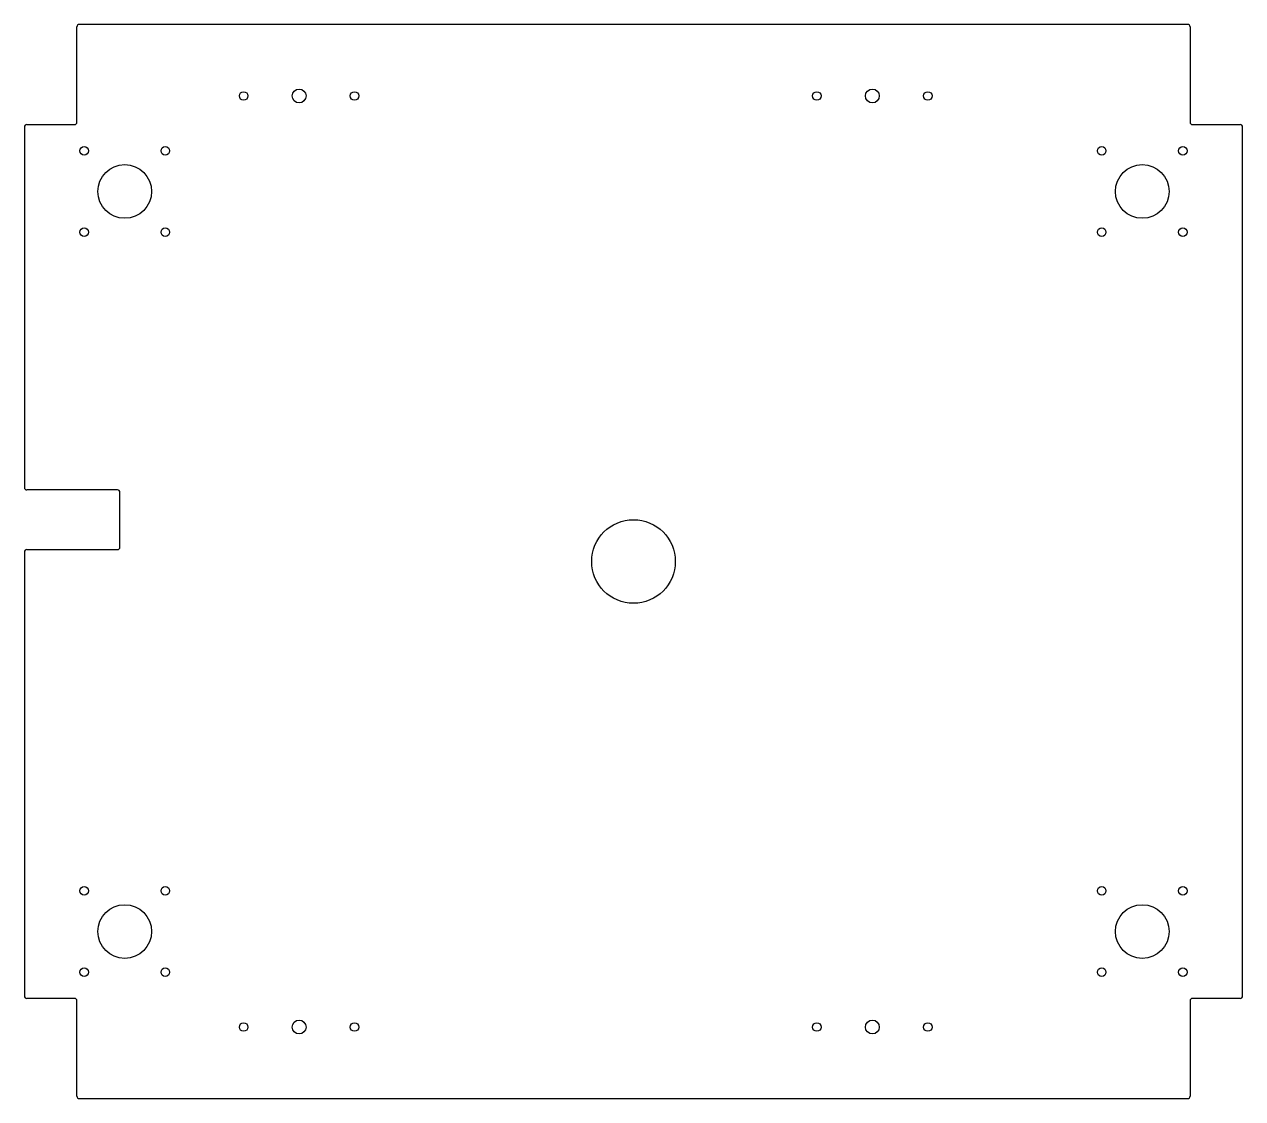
# Model space of a CAD drawing. Header units: millimetres. Extents: x -255 to 255, y -225 to 225.
import ezdxf

# ---------------------------------------------------------------- set-up
doc = ezdxf.new("R2010")
doc.units = ezdxf.units.MM

msp = doc.modelspace()

# ---------------------------------------------------------------- linework, layer by layer
at = {"color": 7, "linetype": 'Continuous', "lineweight": 25}
for p, q in [((232, 225), (-232, 225)), ((-233, 184), (-233, 224)), ((233, 224), (233, 184)), ((-255, 182), (-255, 31)), ((-254, 183), (-234, 183)), ((234, 183), (254, 183)), ((255, -182), (255, 182)), ((-216, 30), (-254, 30)), ((-215, 6), (-215, 29)), ((-255, 4), (-255, -182)), ((-254, 5), (-216, 5)), ((-234, -183), (-254, -183)), ((254, -183), (234, -183)), ((-233, -224), (-233, -184)), ((233, -184), (233, -224)), ((-232, -225), (232, -225))]:
    msp.add_line(p, q, dxfattribs=at)
for centre, radius in [((-163.2, 195), 1.8), ((-140, 195), 2.9), ((-116.8, 195), 1.8), ((76.8, 195), 1.8), ((100, 195), 2.9), ((123.2, 195), 1.8), ((-230, 172), 1.8), ((-196, 172), 1.8), ((196, 172), 1.8), ((230, 172), 1.8), ((-213, 155), 11.25), ((213, 155), 11.25), ((-230, 138), 1.8), ((-196, 138), 1.8), ((196, 138), 1.8), ((230, 138), 1.8), ((0, 0), 17.5), ((-230, -138), 1.8), ((-196, -138), 1.8), ((196, -138), 1.8), ((230, -138), 1.8), ((-213, -155), 11.25), ((213, -155), 11.25), ((-230, -172), 1.8), ((-196, -172), 1.8), ((196, -172), 1.8), ((230, -172), 1.8), ((-163.2, -195), 1.8), ((-140, -195), 2.9), ((-116.8, -195), 1.8), ((76.8, -195), 1.8), ((100, -195), 2.9), ((123.2, -195), 1.8)]:
    msp.add_circle(centre, radius, dxfattribs=at)
for centre, start, end in [((-232, 224), 90, 180), ((232, 224), 0, 90), ((-234, 184), 270, 0), ((234, 184), 180, 270), ((-254, 182), 90, 180), ((254, 182), 0, 90), ((-254, 31), 180, 270), ((-216, 29), 0, 90), ((-216, 6), 270, 0), ((-254, 4), 90, 180), ((-254, -182), 180, 270), ((-234, -184), 0, 90), ((234, -184), 90, 180), ((254, -182), 270, 0), ((-232, -224), 180, 270), ((232, -224), 270, 0)]:
    msp.add_arc(centre, 1, start, end, dxfattribs=at)

doc.saveas('drawing.dxf')
